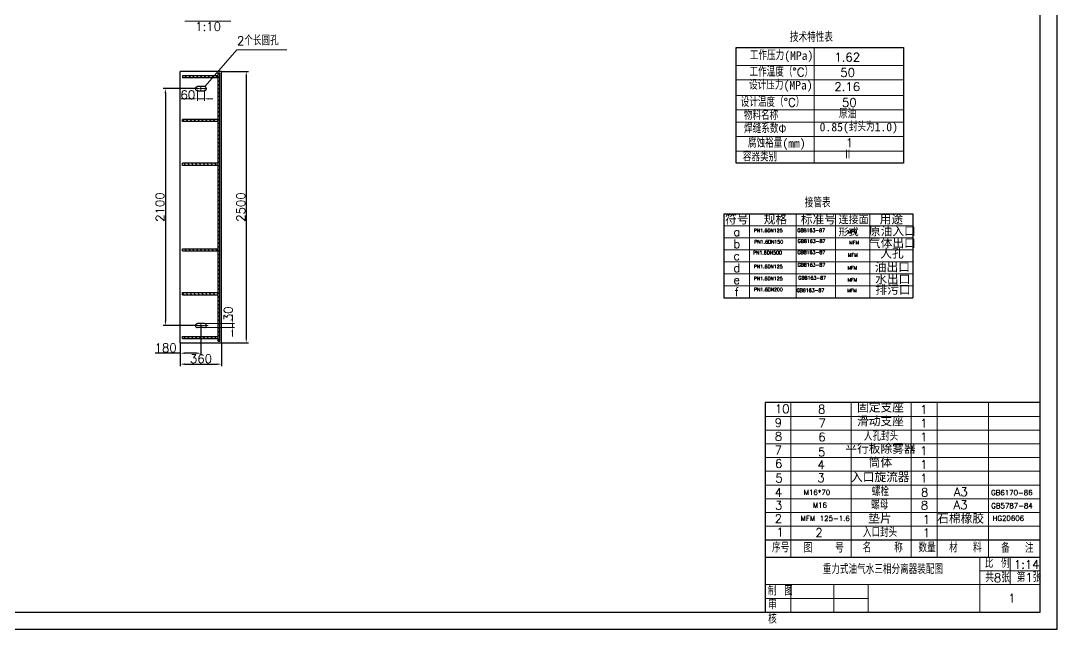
# Model space of a CAD drawing. Header units: millimetres. Extents: x 0 to 6120, y 0 to 841.
# Drawn here: x 586 to 1189, y 0 to 354 of the extents above; entities that cross this region are included whole.
import ezdxf

# ---------------------------------------------------------------- set-up
doc = ezdxf.new("R2010")
doc.units = ezdxf.units.MM
doc.linetypes.add('CENTER2', pattern=[1.125, 0.75, -0.125, 0.125, -0.125])
for name, color, linetype, lineweight in [('尺寸线', 3, 'Continuous', 15), ('文字层', 7, 'Continuous', 15), ('粗实线', 7, 'Continuous', 30), ('细实线', 7, 'Continuous', 15), ('细点划线', 1, 'CENTER2', 18)]:
    doc.layers.add(name, color=color, linetype=linetype, lineweight=lineweight)
doc.styles.get("Standard").update_dxf_attribs({"font": 'txt.shx', "bigfont": 'gbcbig.shx'})
doc.dimstyles.new('ISO-25$0', dxfattribs={"dimtxt": 5, "dimasz": 2.5, "dimexe": 1.25, "dimexo": 0, "dimtad": 1, "dimdec": 0, "dimdsep": 46, "dimtxsty": 'Standard', "dimcen": 2.5, "dimdle": 5, "dimadec": 0, "dimazin": 0, "dimtfac": 1, "dimtdec": 0, "dimtmove": 0, "dimatfit": 2, "dimfxl": 0, "dimtolj": 1, "dimarcsym": 0})

# ---------------------------------------------------------------- blocks, each defined once
blk = doc.blocks.new('*X376')
at = {"layer": '尺寸线'}
for points in [[(669.4, 312.38), (670.23, 312.38), (669.82, 314.88)], [(669.4, 179.38), (670.23, 179.38), (669.82, 176.88)]]:
    blk.add_hatch(color=0, dxfattribs=at).paths.add_polyline_path(points, flags=0)
at = {"layer": '尺寸线', "color": 0, "lineweight": -2}
for p, q in [((688.51, 314.88), (668.57, 314.88)), ((669.82, 312.38), (669.82, 179.38)), ((688.51, 176.88), (668.57, 176.88))]:
    blk.add_line(p, q, dxfattribs=at)
at = {"layer": '尺寸线', "color": 0, "insert": (666.69, 245.88), "char_height": 5, "width": 52.8571, "attachment_point": 5, "rotation": 90}
blk.add_mtext('2100', dxfattribs=at)
blk = doc.blocks.new('*X378')
at = {"layer": '尺寸线'}
for points in [[(681.01, 161.2), (681.01, 160.36), (678.51, 160.78)], [(688.01, 161.2), (688.01, 160.36), (690.51, 160.78)]]:
    blk.add_hatch(color=0, dxfattribs=at).paths.add_polyline_path(points, flags=0)
at = {"layer": '尺寸线', "color": 0, "lineweight": -2}
for p, q in [((690.51, 176.88), (690.51, 159.53)), ((678.51, 166.88), (678.51, 159.53)), ((678.51, 160.78), (663.93, 160.78)), ((688.01, 160.78), (681.01, 160.78))]:
    blk.add_line(p, q, dxfattribs=at)
at = {"layer": '尺寸线', "color": 0, "insert": (669.97, 163.9), "char_height": 5, "width": 36.4286, "attachment_point": 5}
blk.add_mtext('180', dxfattribs=at)
blk = doc.blocks.new('*X379')
at = {"layer": '尺寸线'}
for points in [[(716.49, 322.38), (717.32, 322.38), (716.91, 324.88)], [(716.49, 169.38), (717.32, 169.38), (716.91, 166.88)]]:
    blk.add_hatch(color=0, dxfattribs=at).paths.add_polyline_path(points, flags=0)
at = {"layer": '尺寸线', "color": 0, "lineweight": -2}
for p, q in [((702.51, 324.88), (718.16, 324.88)), ((716.91, 322.38), (716.91, 169.38)), ((702.51, 166.88), (718.16, 166.88))]:
    blk.add_line(p, q, dxfattribs=at)
at = {"layer": '尺寸线', "color": 0, "insert": (713.78, 245.88), "char_height": 5, "width": 52.8571, "attachment_point": 5, "rotation": 90}
blk.add_mtext('2500', dxfattribs=at)
blk = doc.blocks.new('*X380')
at = {"layer": '尺寸线'}
for points in [[(681.01, 154.85), (681.01, 154.02), (678.51, 154.43)], [(700.01, 154.85), (700.01, 154.02), (702.51, 154.43)]]:
    blk.add_hatch(color=0, dxfattribs=at).paths.add_polyline_path(points, flags=0)
at = {"layer": '尺寸线', "color": 0, "lineweight": -2}
for p, q in [((678.51, 166.88), (678.51, 153.18)), ((702.51, 166.88), (702.51, 153.18)), ((681.01, 154.43), (700.01, 154.43))]:
    blk.add_line(p, q, dxfattribs=at)
at = {"layer": '尺寸线', "color": 0, "insert": (690.51, 157.56), "char_height": 5, "width": 38.5714, "attachment_point": 5}
blk.add_mtext('360', dxfattribs=at)

msp = doc.modelspace()

# ---------------------------------------------------------------- hatches: boundary and pattern name
at = {"layer": '尺寸线'}
for points in [[(686.01399, 309.36748), (686.01399, 308.53415), (688.51399, 308.95082)], [(695.01399, 309.36748), (695.01399, 308.53415), (692.51399, 308.95082)], [(708.40079, 180.57976), (709.23412, 180.57976), (708.81745, 178.07976)], [(708.40079, 173.17976), (709.23412, 173.17976), (708.81745, 175.67976)]]:
    msp.add_hatch(color=256, dxfattribs=at).paths.add_polyline_path(points, flags=0)
at = {"layer": '细实线'}
h = msp.add_hatch(dxfattribs=at)
h.set_pattern_fill('ANSI31', color=256, scale=0.5, angle=270, style=0)
h.paths.add_polyline_path([(679.71398, 322.37983), (679.71398, 321.17983), (700.51399, 321.17983), (700.51399, 322.37983)], flags=0)
h.paths.add_polyline_path([(679.71398, 296.87982), (679.71398, 295.67982), (700.51399, 295.67982), (700.51399, 296.87982)], flags=0)
h.paths.add_polyline_path([(679.71398, 271.37981), (679.71398, 270.17981), (700.51399, 270.17981), (700.51399, 271.37981)], flags=0)
h = msp.add_hatch(dxfattribs=at)
h.set_pattern_fill('ANSI31', color=256, scale=0.5, style=0)
h.paths.add_polyline_path([(700.51399, 167.87976), (700.51399, 323.87983), (701.51399, 323.87983), (701.51399, 167.87976)], flags=0)
h = msp.add_hatch(dxfattribs=at)
h.set_pattern_fill('ANSI31', color=256, scale=0.5, angle=270, style=0)
h.paths.add_polyline_path([(679.71398, 221.57978), (679.71398, 220.37978), (700.51399, 220.37978), (700.51399, 221.57978)], flags=0)
h.paths.add_polyline_path([(679.71398, 196.07977), (679.71398, 194.87977), (700.51399, 194.87977), (700.51399, 196.07977)], flags=0)
h.paths.add_polyline_path([(679.71398, 170.57976), (679.71398, 169.37976), (700.51399, 169.37976), (700.51399, 170.57976)], flags=0)

# ---------------------------------------------------------------- linework, layer by layer
at = {"layer": '尺寸线'}
for p, q in [((688.51399, 314.25483), (688.51399, 307.70082)), ((692.51399, 314.25483), (692.51399, 307.70082)), ((686.01399, 308.95082), (679.10669, 308.95082)), ((692.51399, 308.95082), (688.51399, 308.95082)), ((708.81745, 180.57976), (708.81745, 183.07976)), ((693.13899, 178.07976), (710.06745, 178.07976)), ((693.13899, 175.67976), (710.06745, 175.67976)), ((708.81745, 178.07976), (708.81745, 175.67976)), ((708.81745, 173.17976), (708.81745, 170.57976))]:
    msp.add_line(p, q, dxfattribs=at)
at = {"layer": '文字层', "color": 0}
for p, q in [((681.20166, 354.10776), (707.85782, 354.10776)), ((692.97519, 316.33095), (711.50992, 337.52154)), ((711.50992, 337.52154), (740.54765, 337.52154))]:
    msp.add_line(p, q, dxfattribs=at)
at = {"layer": '文字层'}
msp.add_line((695.01399, 308.95082), (697.51399, 308.95082), dxfattribs=at)
at = {"layer": '粗实线', "color": 0}
for p, q in [((1189, 0), (1189, 841)), ((1179, 10), (1179, 831)), ((1002.07204, 338.74552), (1099.58104, 338.74552)), ((1002.07204, 271.42938), (1002.07204, 338.74552)), ((1099.58104, 338.74552), (1099.58104, 271.42938)), ((1099.58104, 271.42938), (1002.07204, 271.42938)), ((1178.99997, 132.00006), (1018.99997, 132.00006)), ((1019, 132), (1019, 10)), ((1019, 52), (1179, 52)), ((1019, 42), (1179, 42)), ((25, 10), (1179, 10)), ((0, 0), (1189, 0))]:
    msp.add_line(p, q, dxfattribs=at)
at = {"layer": '粗实线'}
for p, q in [((678.51398, 166.87975), (678.51398, 324.87983)), ((702.51399, 324.87983), (678.51398, 324.87983)), ((679.71398, 322.37983), (679.71398, 321.17983)), ((700.51399, 322.37983), (679.71398, 322.37983)), ((700.51399, 321.17983), (679.71398, 321.17983)), ((701.51399, 323.87983), (700.51399, 323.87983)), ((700.51399, 167.87976), (700.51399, 323.87983)), ((701.51399, 167.87976), (701.51399, 323.87983)), ((702.51399, 166.87975), (702.51399, 324.87983)), ((692.51399, 316.07971), (688.51399, 316.07971)), ((688.51399, 313.67995), (692.51399, 313.67995)), ((679.71398, 295.67982), (679.71398, 296.87982)), ((700.51399, 296.87982), (679.71398, 296.87982)), ((700.51399, 295.67982), (679.71398, 295.67982)), ((679.71398, 270.17981), (679.71398, 271.37981)), ((700.51399, 271.37981), (679.71398, 271.37981)), ((700.51399, 270.17981), (679.71398, 270.17981)), ((994.93646, 242.0121), (1104.93646, 242.0121)), ((994.93646, 242.0121), (994.93646, 193.0121)), ((1104.93646, 242.0121), (1104.93646, 193.0121)), ((679.71398, 220.37978), (679.71398, 221.57978)), ((679.71398, 221.57978), (700.51399, 221.57978)), ((679.71398, 220.37978), (700.51399, 220.37978)), ((679.71398, 194.87977), (679.71398, 196.07977)), ((679.71398, 196.07977), (700.51399, 196.07977)), ((679.71398, 194.87977), (700.51399, 194.87977)), ((994.93646, 193.0121), (1104.93646, 193.0121)), ((692.51399, 178.07976), (688.51399, 178.07976)), ((692.51399, 175.67976), (688.51399, 175.67976)), ((679.71398, 169.37976), (679.71398, 170.57976)), ((679.71398, 170.57976), (700.51399, 170.57976)), ((679.71398, 169.37976), (700.51399, 169.37976)), ((678.51398, 166.87975), (702.51399, 166.87975)), ((700.51399, 167.87976), (701.51399, 167.87976))]:
    msp.add_line(p, q, dxfattribs=at)
for centre, radius, start, end in [((688.51399, 314.87983), 1.19988, 90, 270), ((692.51399, 314.87983), 1.19988, 270, 90), ((688.51399, 176.87976), 1.2, 90, 270), ((692.51399, 176.87976), 1.2, 270, 90)]:
    msp.add_arc(centre, radius, start, end, dxfattribs=at)
at = {"layer": '细实线', "color": 0}
for p, q in [((1047.46738, 338.74552), (1047.46738, 271.42938)), ((1002.07204, 328.37359), (1099.58104, 328.37359)), ((1002.07204, 320.03534), (1099.58104, 320.03534)), ((1002.07204, 310.88366), (1099.58104, 310.88366)), ((1002.07204, 302.54518), (1099.58104, 302.54518)), ((1002.07204, 295.42718), (1099.58104, 295.42718)), ((1002.07204, 287.08893), (1099.58104, 287.08893)), ((1002.07204, 278.54738), (1099.58104, 278.54738)), ((1034, 42), (1034, 132)), ((1069, 42), (1069, 132.00006)), ((1104, 42), (1104, 132.00006)), ((1119, 42), (1119, 132.00006)), ((1149, 42), (1149, 132.00006)), ((1178.99997, 124.00006), (1018.99997, 124.00006)), ((1178.99997, 116.00006), (1018.99997, 116.00006)), ((1178.99997, 108.00006), (1018.99997, 108.00006)), ((1178.99997, 100.00006), (1018.99997, 100.00006)), ((1178.99997, 92.00006), (1018.99997, 92.00006)), ((1178.99997, 84.00006), (1018.99997, 84.00006)), ((1178.99997, 76.00006), (1018.99997, 76.00006)), ((1179, 68), (1019, 68)), ((1019, 60), (1179, 60)), ((1144, 10), (1144, 42)), ((1161.5, 42), (1161.5, 26)), ((1144, 34), (1179, 34)), ((1019, 26), (1179, 26)), ((1034, 10), (1034, 26)), ((1059, 10), (1059, 26)), ((1079, 10), (1079, 26)), ((1019, 18), (1079, 18))]:
    msp.add_line(p, q, dxfattribs=at)
at = {"layer": '细实线'}
for p, q in [((1009.93646, 242.0121), (1009.93646, 193.0121)), ((1036.93646, 242.0121), (1036.93646, 193.0121)), ((1059.93646, 242.0121), (1059.93646, 193.0121)), ((1079.93646, 242.0121), (1079.93646, 193.0121)), ((994.93646, 235.0121), (1104.93646, 235.0121)), ((994.93646, 228.0121), (1104.93646, 228.0121)), ((994.93646, 221.0121), (1104.93646, 221.0121)), ((994.93646, 214.0121), (1104.93646, 214.0121)), ((994.93646, 207.0121), (1104.93646, 207.0121)), ((994.93646, 200.0121), (1104.93646, 200.0121))]:
    msp.add_line(p, q, dxfattribs=at)
at = {"layer": '细点划线'}
for p, q in [((693.9736, 314.87983), (687.05437, 314.87983)), ((690.51399, 313.37983), (690.51399, 316.37983)), ((694.69733, 176.87976), (685.99653, 176.87976)), ((690.51399, 175.37976), (690.51399, 178.37976))]:
    msp.add_line(p, q, dxfattribs=at)

# ---------------------------------------------------------------- texts
at = {"layer": '尺寸线', "insert": (682.89836, 311.32582), "char_height": 5, "width": 23.5714286, "attachment_point": 5}
msp.add_mtext('60', dxfattribs=at)
at = {"layer": '尺寸线', "insert": (706.44245, 183.73339), "char_height": 5, "width": 24.2857143, "attachment_point": 5, "rotation": 90}
msp.add_mtext('30', dxfattribs=at)
at = {"layer": '尺寸线', "color": 0, "char_height": 5, "attachment_point": 1}
for s, insert, width in [('序号', (1022.97487, 49.88977), 10.4364794), ('图   号', (1041.38373, 49.74503), 29.1353811), ('名   称', (1075.73735, 49.88977), 28.1210727), ('数量', (1108.20654, 49.88999), 10.8715422), ('材  料', (1126.03574, 49.88977), 25.6565547), ('备  注', (1156.33087, 49.6003), 23.7721205), ('比 例', (1146.77761, 40.85739), 17.5), ('1:14', (1163.70011, 40.28765), 8.8563377), ('共8张', (1147.1015, 32.45862), 15.3788618), ('第1张', (1165.39929, 32.62176), 15.7244752), ('1', (1160.40822, 20.5929), 26.3443564), ('审 核', (1020.71322, 16.7414), 13.4380913)]:
    msp.add_mtext(s, dxfattribs=dict(at, insert=insert, width=width))
at = {"layer": '文字层', "color": 0, "char_height": 5}
for s, insert, width, attachment_point in [('1:10', (694.68053, 351.04487), 26.9577353, 5), ('2个长圆孔', (711.50992, 345.25327), 40.5347641, 1), ('制 图', (1020.63505, 24.68158), 15, 1)]:
    msp.add_mtext(s, dxfattribs=dict(at, insert=insert, width=width, attachment_point=attachment_point))
at = {"layer": '文字层'}
for s, insert, char_height, width, attachment_point in [('技术特性表', (1045.90327, 344.64349), 5, 56.8055856, 5), ('工作压力{\\fsimsun|b0|i0|c91|p7;(MPa)}', (1010.03856, 336.62481), 5, 45.164387, 1), ('1.62', (1066.75834, 333.16198), 5, 30, 5), ('工作温度（%%DC）', (1009.83486, 326.981), 5, 37, 1), ('50', (1066.96204, 324.23314), 5, 30, 5), ('设计压力{\\fsimsun|b0|i0|c91|p7;(MPa)}', (1009.63116, 319.37065), 5, 64.7985906, 1), ('2.16', (1066.75876, 316.01289), 5, 30, 5), ('设计温度（%%DC）', (1023.24613, 306.77077), 5, 37, 5), ('50', (1067.9797, 306.77613), 5, 30, 5), ('物料名称', (1016.56584, 299.20468), 5, 37, 5), ('原油', (1066.96204, 300.11291), 5, 30, 5), ('焊缝系数{\\farial narrow|b0|i0|c91|p0;Φ}', (1019.00856, 291.47113), 5, 37, 5), ('{\\fsimsun|b0|i0|c91|p7;0.85(}封头为{\\fsimsun|b0|i0|c91|p7;1.0)}', (1050.66568, 295.03578), 5, 57.7888754, 1), ('腐蚀裕量{\\fsimsun|b0|i0|c91|p7;(mm)}', (1025.72647, 282.38617), 5, 37, 5), ('1', (1068.03536, 283.27455), 5, 33, 5), ('容器类别', (1015.95558, 275.04532), 5, 37, 5), ('Ⅱ', (1067.03698, 276.26557), 5, 33, 5), ('接管表', (1049.52519, 248.212), 5, 109.1774538, 5), ('{\\fsimsun|b0|i0|c91|p0;符号}', (1002.43646, 238.5121), 5, 15, 5), ('{\\fsimsun|b0|i0|c91|p0;规格}', (1024.93646, 238.5121), 5, 30, 5), ('{\\fsimsun|b0|i0|c91|p0;标准号}', (1049.93646, 238.5121), 5, 20, 5), ('{\\fsimsun|b0|i0|c91|p0;\\H0.8571x;连接面形式}', (1061.68299, 240.75313), 5, 20, 1), ('{\\fsimsun|b0|i0|c91|p0;用途}', (1092.43646, 238.5121), 5, 25, 5), ('a', (1002.43646, 231.5121), 5, 15, 5), ('PN1.6DN125', (1012.31999, 233.30066), 2, 30, 1), ('GB8163-87', (1037.70873, 233.35392), 2, 30, 1), ('MFM', (1069.73894, 231.5121), 2, 15, 5), ('{\\fsimsun|b0|i0|c91|p0;原油入口}', (1093.0161, 231.65866), 5, 30, 5), ('b', (1002.43646, 224.5121), 5, 15, 5), ('PN1.6DN150', (1012.63583, 226.67477), 2, 30, 1), ('GB8163-87', (1037.90745, 227.0809), 2, 30, 1), ('MFM', (1070.7439, 225.23741), 2, 15, 5), ('{\\fsimsun|b0|i0|c91|p0;气体出口}', (1093.0161, 224.65866), 5, 30, 5), ('c', (1002.43646, 217.5121), 5, 15, 5), ('PN1.6DN500', (1011.93061, 220.33421), 2, 30, 1), ('GB8163-87', (1037.79852, 220.50392), 2, 30, 1), ('MFM', (1069.99018, 217.95877), 2, 15, 5), ('{\\fsimsun|b0|i0|c91|p0;人孔}', (1092.76486, 218.63496), 5, 30, 5), ('d', (1002.43646, 210.5121), 5, 15, 5), ('PN1.6DN125', (1012.31999, 212.30066), 2, 30, 1), ('GB8163-87', (1037.84288, 213.29095), 2, 30, 1), ('MFM', (1069.73894, 210.5121), 2, 15, 5), ('{\\fsimsun|b0|i0|c91|p0;油出口}', (1093.0161, 210.65866), 5, 30, 5), ('PN1.6DN125', (1012.31999, 205.30066), 2, 30, 1), ('GB8163-87', (1038.26827, 205.66548), 2, 30, 1), ('{\\fsimsun|b0|i0|c91|p0;水出口}', (1093.26734, 203.63101), 5, 30, 5), ('e', (1002.43646, 203.5121), 5, 15, 5), ('MFM', (1069.73894, 203.5121), 2, 15, 5), ('{\\fsimsun|b0|i0|c91|p0;排污口}', (1093.39154, 197.55143), 5, 30, 5), ('f', (1002.43646, 196.5121), 5, 15, 5), ('PN1.6DN200', (1012.44549, 198.9068), 2, 30, 1), ('GB8163-87', (1037.28933, 198.38607), 2, 30, 1), ('MFM', (1069.4877, 197.3778), 2, 15, 5), ('10', (1024.583, 128.39304), 5, 12.6767875, 4), ('8', (1051.87159, 128.18077), 5, 30, 5), ('{\\fsimsun|b0|i0|c91|p0;固定支座}', (1086.09558, 128.98367), 5, 40, 5), ('1', (1111.27971, 127.99567), 5, 12, 5), ('9', (1024.5107, 120.33375), 5, 12.6767875, 4), ('7', (1052.16085, 120.09058), 5, 30, 5), ('{\\fsimsun|b0|i0|c91|p0;滑动支座}', (1086.09558, 120.98367), 5, 40, 5), ('1', (1111.27971, 119.99567), 5, 12, 5), ('8', (1024.583, 112.39304), 5, 12.6767875, 4), ('人孔封头', (1086.42699, 112.35172), 5, 49, 5), ('6', (1052.00265, 112.00038), 5, 30, 5), ('1', (1111.27971, 111.99567), 5, 12, 5), ('7', (1024.5107, 104.33375), 5, 12.6767875, 4), ('5', (1051.8744, 103.236), 5, 30, 5), ('{\\fsimsun|b0|i0|c91|p0;平行板除雾器}', (1086.09558, 104.98367), 5, 40, 5), ('1', (1111.27971, 103.99567), 5, 12, 5), ('6', (1024.74023, 96.51269), 5, 12.6767875, 4), ('4', (1051.55324, 95.81999), 5, 30, 5), ('{\\fsimsun|b0|i0|c91|p0;筒体}', (1086.09558, 96.98367), 5, 40, 5), ('1', (1111.27971, 95.99567), 5, 12, 5), ('5', (1024.8066, 88.01882), 5, 12.6767875, 4), ('3', (1051.49822, 88.16836), 5, 30, 5), ('{\\fsimsun|b0|i0|c91|p0;入口旋流器}', (1085.96977, 88.43044), 5, 50, 5), ('1', (1111.27971, 87.99567), 5, 12, 5), ('4', (1024.59378, 82.17842), 5, 12.6767875, 1), ('M16*70', (1049.11801, 79.75696), 3, 35, 5), ('螺栓', (1086.07397, 80.11913), 5, 40, 5), ('8', (1109.68081, 82.23924), 5, 12, 1), ('A3', (1132.83171, 80.00873), 5, 30, 5), ('GB6170-86', (1150.47627, 79.58508), 3, 30, 4), ('3', (1024.69085, 74.68609), 5, 12.6767875, 1), ('M16', (1050.81574, 72.27833), 3, 35, 5), ('螺母', (1085.65968, 72.44416), 5, 40, 5), ('8', (1109.55489, 74.70025), 5, 12, 1), ('A3', (1132.65968, 72.44416), 5, 30, 5), ('GB5787-84', (1150.56072, 71.93884), 3, 18.4285714, 4), ('2', (1024.54864, 66.92702), 5, 12.6767875, 1), ('{\\fsimsun|b0|i0|c91|p0;垫片}', (1085.74456, 64.26556), 5, 40, 5), ('1', (1110.65114, 66.47138), 5, 12, 1), ('{\\fsimsun|b0|i0|c91|p0;石棉橡胶}', (1132.74456, 64.31402), 5, 30, 5), ('MFM 125-1.6', (1039.57538, 66.08522), 3, 35, 1), ('HG20606', (1151.30922, 64.62116), 3, 30, 4), ('1', (1025.49541, 59.00298), 5, 12.6767875, 1), ('2', (1050.28675, 56.31924), 5, 30, 5), ('入口封头', (1085.81519, 56.29249), 5, 49, 5), ('1', (1110.70751, 58.66755), 5, 12, 1)]:
    msp.add_mtext(s, dxfattribs=dict(at, insert=insert, char_height=char_height, width=width, attachment_point=attachment_point))
at = {"layer": '细实线', "color": 0, "insert": (1052.5055, 37.29813), "char_height": 5, "width": 103.6409463, "attachment_point": 1}
msp.add_mtext('{\\C256;重力式油气水三相分离器装配图}', dxfattribs=at)

# ---------------------------------------------------------------- dimensions: what is measured, and where the dimension line sits
at = {"layer": '尺寸线'}
for base, p1, p2, angle, text, picture, middle in [((716.90776, 166.87975), (702.51399, 324.87983), (702.51399, 166.87975), 90, '2500', '*X379', (716.90776, 245.87979)), ((669.81813, 176.87976), (688.51399, 314.87983), (688.51399, 176.87976), 270, '2100', '*X376', (669.81813, 245.87979))]:
    dim = msp.add_linear_dim(base=base, p1=p1, p2=p2, angle=angle, text=text, dimstyle='ISO-25$0', override={"dimsah": 1}, dxfattribs=at)
    dim.commit()
    dim.dimension.update_dxf_attribs({"geometry": picture, "text_midpoint": middle})
for base, p1, p2, text, picture, middle in [((678.51398, 160.77976), (690.51399, 176.87976), (678.51398, 166.87975), '180', '*X378', (669.97232, 160.77976)), ((702.51399, 154.43372), (678.51398, 166.87975), (702.51399, 166.87975), '360', '*X380', (690.51399, 154.43372))]:
    dim = msp.add_linear_dim(base=base, p1=p1, p2=p2, text=text, dimstyle='ISO-25$0', override={"dimsah": 1}, dxfattribs=at)
    dim.commit()
    dim.dimension.update_dxf_attribs({"geometry": picture, "text_midpoint": middle})

doc.saveas('drawing.dxf')
